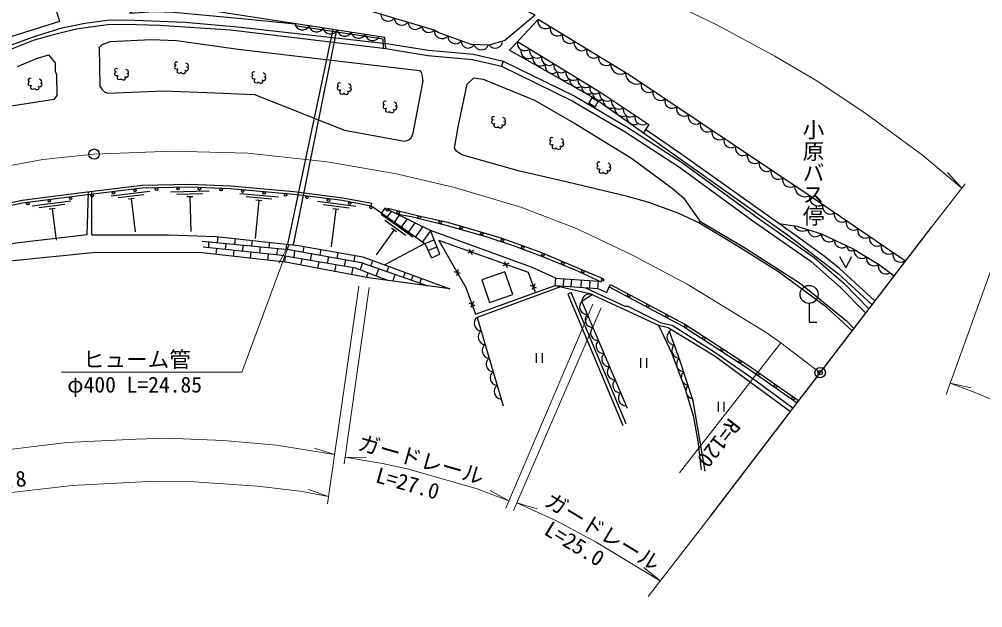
# Model space of a CAD drawing. Units: millimetres at full size, sheet at 1:1000; details may follow other scales. Extents: x 40000 to 680000, y 20000 to 380000.
# Drawn here: x 252257 to 363919, y 263982 to 332195 of the extents above; entities that cross this region are included whole.
import ezdxf
from ezdxf.enums import TextEntityAlignment as Align

# ---------------------------------------------------------------- set-up
doc = ezdxf.new("R2010")
doc.units = ezdxf.units.MM
doc.header["$LTSCALE"] = 1000
doc.header["$PDMODE"] = 32
doc.header["$PDSIZE"] = 500
doc.linetypes.add('CHAIN', pattern=[18.5, 12, -1.5, 3.5, -1.5])
for name, color, linetype, lineweight in [('M-BGD', 7, 'Continuous', 25), ('M-BMK', 2, 'CHAIN', 13), ('M-BMK-OTRS', 5, 'Continuous', 25), ('M-BMK-SRVR', 3, 'Continuous', 25), ('M-STR-HTXT', 7, 'Continuous', 13)]:
    doc.layers.add(name, color=color, linetype=linetype, lineweight=lineweight)
doc.layers.add('M-BMK-HTXT', color=7, linetype='Continuous')
doc.layers.add('M-OTRS', color=6, linetype='Continuous')
doc.styles.add('@ＭＳ ゴシック', font='')
doc.styles.add('ＭＳ ゴシック', font='')
doc.styles.get('@ＭＳ ゴシック').set_extended_font_data('@MS Gothic')
doc.styles.get('ＭＳ ゴシック').set_extended_font_data('MS Gothic')

msp = doc.modelspace()

# ---------------------------------------------------------------- linework, layer by layer
at = {"layer": 'M-BGD'}
for p, q in [((283389, 306120), (288644, 331003)), ((289035, 330943), (284000, 306052)), ((308356, 327348), (308152, 326771)), ((260648, 307218), (260648, 312198)), ((267391, 312234), (262925, 311688)), ((266683, 311845), (263705, 311481)), ((274266, 312273), (269768, 312144)), ((273525, 311952), (270526, 311866)), ((272384, 311619), (271684, 311599)), ((272034, 311609), (272150, 307575)), ((282307, 311573), (277825, 311978)), ((281533, 311341), (278545, 311611)), ((258228, 311109), (253763, 310547)), ((257521, 310718), (254545, 310343)), ((265578, 311408), (264883, 311323)), ((265231, 311366), (265696, 307557)), ((280012, 311178), (279614, 306770)), ((280360, 311146), (279663, 311209)), ((291272, 310487), (286808, 311060)), ((290489, 310285), (287514, 310667)), ((293042, 310536), (293099, 310830)), ((293245, 310466), (293042, 310536)), ((256418, 310276), (255723, 310189)), ((256071, 310233), (256529, 306591)), ((288964, 310178), (288404, 305822)), ((289311, 310134), (288616, 310223)), ((297861, 306954), (294188, 309554)), ((294616, 310282), (294245, 309758)), ((295361, 309919), (294913, 309286)), ((296272, 309476), (295729, 308708)), ((297076, 307143), (294627, 308876)), ((297183, 309032), (296545, 308131)), ((298094, 308589), (297362, 307553)), ((331129, 308802), (330999, 308585)), ((295678, 307764), (293632, 304873)), ((295964, 307562), (295392, 307967)), ((299005, 308145), (298178, 306976)), ((299907, 307689), (298994, 306398)), ((274221, 305713), (274245, 306399)), ((275240, 306303), (275317, 307007)), ((276158, 305505), (276235, 306206)), ((277231, 306110), (277305, 306789)), ((278147, 305292), (278226, 306013)), ((279221, 305917), (279293, 306570)), ((281212, 305724), (281281, 306351)), ((283201, 305515), (283269, 306133)), ((299264, 306207), (294609, 303724)), ((299264, 306207), (300326, 306626)), ((275089, 304932), (275164, 305612)), ((277076, 304707), (277152, 305399)), ((279064, 304483), (279141, 305186)), ((280135, 305079), (280217, 305820)), ((281051, 304259), (281129, 304973)), ((282124, 304866), (282207, 305627)), ((284099, 304550), (284190, 305378)), ((285175, 305203), (285292, 305864)), ((286017, 304228), (286159, 305028)), ((287144, 304852), (287261, 305514)), ((289113, 304502), (289231, 305164)), ((299624, 305408), (300647, 305812)), ((304922, 305392), (304230, 305065)), ((304412, 305574), (304739, 304882)), ((283038, 304034), (283113, 304715)), ((284906, 303691), (285031, 304394)), ((286872, 303325), (287004, 304063)), ((287990, 303898), (288128, 304677)), ((288839, 302959), (288976, 303733)), ((289963, 303568), (290097, 304327)), ((291082, 304152), (291200, 304814)), ((291764, 303148), (292059, 303947)), ((293002, 303615), (293230, 304232)), ((308990, 303935), (308299, 303608)), ((308481, 304117), (308808, 303426)), ((290805, 302592), (290949, 303402)), ((292508, 302275), (292699, 302793)), ((293634, 302438), (293946, 303284)), ((294889, 302952), (295106, 303540)), ((295548, 301849), (295832, 302620)), ((296776, 302289), (296982, 302849)), ((303403, 302729), (302664, 302926)), ((303132, 303197), (302935, 302458)), ((294534, 301988), (294569, 302083)), ((297719, 301957), (297920, 302503)), ((298663, 301626), (298859, 302157)), ((312024, 301526), (311698, 300834)), ((314361, 301335), (314424, 302194)), ((314424, 302194), (319370, 301836)), ((315325, 301266), (315387, 302125)), ((316218, 301201), (316280, 302060)), ((317372, 301117), (317435, 301976)), ((318367, 301045), (318429, 301904)), ((319308, 300977), (319370, 301836)), ((312207, 301017), (311515, 301343)), ((312097, 300522), (314361, 301335)), ((314361, 301335), (319308, 300977)), ((320627, 301196), (320769, 301461)), ((305088, 298960), (304396, 299286)), ((304905, 299469), (304579, 298777)), ((343798, 299250), (343798, 297076)), ((343798, 297076), (344687, 297076)), ((312178, 293504), (312178, 292386)), ((312845, 293504), (312845, 292386)), ((324267, 292920), (324267, 291802)), ((324934, 292920), (324934, 291802)), ((333264, 287848), (333264, 286730)), ((333930, 287848), (333930, 286730))]:
    msp.add_line(p, q, dxfattribs=at)
for points in [[(245393, 326457), (243772, 332169), (243966, 333468), (245988, 335170), (256247, 338433), (268215, 341374), (276499, 342973), (281558, 343226), (288108, 342748), (294598, 341690), (299015, 340018), (303031, 338060), (312031, 332671), (308521, 329751), (306711, 329183), (304618, 329258), (300800, 330651), (300337, 330934), (292572, 333269), (292093, 334479)], [(294725, 328799), (294642, 330088), (274521, 333157), (272047, 333258), (270801, 334209), (268011, 334153), (265028, 332894), (267842, 333104), (270139, 333034), (278062, 332289), (284221, 331678)], [(251028, 329097), (254214, 330293), (257235, 331184), (259863, 331758), (262744, 332133), (265655, 332108), (271469, 331866), (277534, 331327), (294811, 329400), (299685, 328601), (304898, 328135), (308356, 327348), (316631, 323285), (322795, 319662), (329130, 315539), (337639, 309334), (344398, 304589), (347824, 301595), (350734, 298629)], [(354953, 304146), (344029, 311620), (322983, 325700), (312379, 332159), (309086, 328622)], [(251208, 328696), (253921, 329755), (256057, 330378), (258865, 331089), (262469, 331576), (264528, 331629), (268501, 331505), (276734, 330975), (294725, 328799), (299609, 327998), (304803, 327534), (308152, 326771), (316343, 322750), (322475, 319145), (328785, 315038), (337286, 308840), (344023, 304110), (347407, 301153), (350361, 298141)], [(294484, 328783), (294414, 329879), (284190, 331438)], [(310000, 329604), (319540, 323783), (325220, 319978), (324593, 319045)], [(309086, 328622), (319039, 322984), (341279, 307211), (347191, 302705), (351095, 299100)], [(252059, 326731), (254248, 327637), (255651, 328080), (256407, 327155), (256399, 326194), (256589, 325800), (256592, 323347), (256275, 322892), (254327, 322599), (249492, 321866)], [(270608, 327201), (270480, 327247), (270368, 327202), (270261, 327068), (270281, 326938), (270364, 326879), (270424, 326868), (270318, 326807), (270254, 326618), (270286, 326481), (270467, 326412), (270614, 326431), (270538, 326234), (270535, 326068), (270658, 325992), (270840, 325953), (270966, 326009), (270998, 326071), (271051, 325988), (271283, 325885), (271456, 325953), (271555, 326113), (271513, 326225), (271443, 326277), (271636, 326229), (271828, 326341), (271881, 326540), (271809, 326617), (271681, 326649), (271839, 326693), (271861, 326782), (271819, 326952), (271737, 327042), (271565, 327120)], [(263658, 326451), (263530, 326497), (263418, 326451), (263311, 326318), (263331, 326188), (263414, 326129), (263474, 326117), (263368, 326057), (263304, 325867), (263336, 325731), (263517, 325661), (263665, 325680), (263588, 325484), (263585, 325317), (263709, 325241), (263890, 325203), (264016, 325259), (264048, 325321), (264101, 325238), (264333, 325135), (264506, 325203), (264605, 325363), (264563, 325474), (264493, 325527), (264686, 325479), (264878, 325591), (264931, 325790), (264859, 325867), (264731, 325899), (264889, 325943), (264911, 326032), (264869, 326202), (264787, 326292), (264615, 326369)], [(279561, 326072), (279433, 326118), (279321, 326073), (279214, 325939), (279234, 325809), (279317, 325750), (279377, 325739), (279271, 325678), (279207, 325489), (279239, 325352), (279420, 325283), (279567, 325302), (279491, 325105), (279488, 324939), (279611, 324863), (279793, 324825), (279919, 324881), (279951, 324942), (280004, 324859), (280236, 324757), (280409, 324825), (280508, 324985), (280466, 325096), (280396, 325148), (280589, 325100), (280781, 325213), (280834, 325412), (280762, 325489), (280634, 325520), (280792, 325565), (280814, 325653), (280772, 325823), (280690, 325913), (280518, 325991)], [(253625, 325326), (253497, 325371), (253385, 325326), (253279, 325192), (253299, 325062), (253382, 325003), (253442, 324992), (253336, 324931), (253272, 324742), (253304, 324605), (253485, 324536), (253632, 324555), (253555, 324358), (253552, 324192), (253676, 324116), (253858, 324078), (253983, 324134), (254016, 324195), (254069, 324113), (254301, 324010), (254474, 324078), (254573, 324238), (254531, 324349), (254461, 324401), (254654, 324353), (254845, 324466), (254898, 324665), (254827, 324742), (254699, 324773), (254856, 324818), (254878, 324906), (254837, 325077), (254755, 325167), (254583, 325244)], [(302701, 317240), (303133, 319726), (304178, 324686), (304953, 325390), (306006, 325253), (311971, 322826), (316728, 320082), (323201, 316100), (327929, 312606), (329239, 311493), (331129, 308802), (336437, 305679), (342784, 301565), (348135, 297250), (348992, 296350)], [(289471, 324780), (289343, 324826), (289231, 324780), (289125, 324647), (289145, 324517), (289227, 324458), (289287, 324446), (289182, 324386), (289117, 324196), (289149, 324060), (289331, 323990), (289478, 324009), (289401, 323813), (289398, 323646), (289522, 323570), (289704, 323532), (289829, 323588), (289862, 323649), (289914, 323567), (290146, 323464), (290320, 323532), (290419, 323692), (290377, 323803), (290306, 323856), (290500, 323808), (290691, 323920), (290744, 324119), (290673, 324196), (290545, 324228), (290702, 324272), (290724, 324361), (290683, 324531), (290601, 324621), (290429, 324698)], [(294767, 322655), (294639, 322701), (294527, 322656), (294421, 322522), (294441, 322392), (294524, 322333), (294583, 322322), (294478, 322261), (294413, 322072), (294446, 321935), (294627, 321866), (294774, 321885), (294697, 321688), (294694, 321522), (294818, 321446), (295000, 321408), (295125, 321463), (295158, 321525), (295211, 321442), (295443, 321339), (295616, 321408), (295715, 321567), (295673, 321679), (295603, 321731), (295796, 321683), (295987, 321795), (296040, 321994), (295969, 322071), (295841, 322103), (295998, 322148), (296020, 322236), (295979, 322406), (295897, 322496), (295725, 322574)], [(307345, 320882), (307217, 320928), (307105, 320882), (306999, 320749), (307019, 320619), (307102, 320560), (307161, 320548), (307056, 320488), (306991, 320298), (307023, 320162), (307205, 320092), (307352, 320111), (307275, 319915), (307272, 319748), (307396, 319672), (307578, 319634), (307703, 319690), (307736, 319751), (307788, 319669), (308020, 319566), (308194, 319634), (308293, 319794), (308251, 319905), (308180, 319958), (308374, 319909), (308565, 320022), (308618, 320221), (308547, 320298), (308419, 320330), (308576, 320374), (308598, 320463), (308557, 320633), (308475, 320723), (308303, 320800)], [(351430, 299539), (347305, 303291), (345531, 304753), (342288, 307095), (329187, 316418), (324845, 319421)], [(314084, 318433), (313956, 318478), (313844, 318433), (313738, 318300), (313758, 318169), (313841, 318111), (313900, 318099), (313795, 318038), (313730, 317849), (313762, 317712), (313944, 317643), (314091, 317662), (314014, 317466), (314011, 317299), (314135, 317223), (314317, 317185), (314442, 317241), (314475, 317302), (314527, 317220), (314759, 317117), (314933, 317185), (315032, 317345), (314990, 317456), (314919, 317508), (315113, 317460), (315304, 317573), (315357, 317772), (315286, 317849), (315158, 317881), (315315, 317925), (315337, 318014), (315296, 318184), (315214, 318274), (315042, 318351)], [(348791, 296088), (345860, 298776), (340255, 302918), (335890, 305660), (330999, 308585), (328618, 309716), (325108, 310984), (322596, 311692), (314979, 313513), (310213, 314569), (303553, 316482), (302963, 316880), (302701, 317240)], [(319544, 315610), (319416, 315656), (319304, 315610), (319198, 315477), (319217, 315347), (319300, 315288), (319360, 315276), (319254, 315216), (319190, 315026), (319222, 314890), (319403, 314820), (319551, 314839), (319474, 314643), (319471, 314476), (319595, 314400), (319777, 314362), (319902, 314418), (319935, 314479), (319987, 314397), (320219, 314294), (320393, 314362), (320491, 314522), (320450, 314633), (320379, 314686), (320572, 314637), (320764, 314750), (320817, 314949), (320745, 315026), (320618, 315058), (320775, 315102), (320797, 315191), (320756, 315361), (320674, 315451), (320501, 315528)], [(293099, 310830), (289752, 311470), (284096, 312196), (276772, 312858), (271980, 313050), (266497, 312913), (259511, 312059), (252588, 311187), (240835, 308682), (229829, 305270), (220768, 301821), (212369, 297979), (202673, 293279), (188289, 286665), (168884, 277508), (170429, 274151)], [(293042, 310536), (289705, 311174), (284063, 311898), (276752, 312558), (271978, 312750), (266519, 312613), (259548, 311761), (252638, 310891), (240911, 308392), (229927, 304987), (220884, 301544), (212497, 297708), (202801, 293008), (188416, 286393), (169415, 277427)], [(154089, 267563), (156116, 265335), (161459, 270021), (191993, 284077), (215183, 295167), (221984, 297816), (229559, 300658), (234077, 302034), (240037, 303790), (245096, 305020), (251841, 306291), (260113, 307236), (260287, 312154)], [(293245, 310466), (299264, 306207), (300016, 304537), (300986, 304955)], [(300986, 304955), (299899, 307710), (294616, 310282)], [(319920, 302111), (312620, 305195), (308112, 306809), (304339, 307959), (302024, 308598), (298397, 309427), (294960, 310246)], [(319733, 301719), (316704, 303126), (312942, 304658), (309542, 305944), (306383, 306960), (301716, 308304), (297867, 309254), (295981, 309618)], [(340291, 308515), (342373, 308208), (345234, 307342), (348903, 305593), (351858, 303804), (353646, 302437)], [(260648, 307218), (269552, 307220), (275086, 307033), (284606, 305986), (292071, 304659), (302141, 300947), (292715, 302237), (283096, 304028), (273401, 305122), (261121, 305150), (250770, 304110), (244635, 302927), (230348, 298717), (215909, 293238), (200190, 285683), (161901, 267703), (156116, 265335)], [(314424, 302194), (311611, 303462), (299899, 307710)], [(273465, 306475), (283490, 305503), (291880, 304009), (299606, 301294)], [(294979, 301927), (291211, 303358), (282364, 304840), (273579, 305782)], [(347331, 304682), (348046, 303386), (348762, 304682)], [(314982, 301191), (305328, 297643), (308329, 287401)], [(314361, 301335), (318381, 300402), (326338, 296717), (327450, 296457), (332780, 293215), (341622, 286712)], [(322584, 285298), (316202, 300508), (315819, 300347), (322220, 285091)], [(317875, 301081), (322439, 298957), (322770, 298957), (326646, 296995), (327911, 296747), (332888, 293625), (337655, 290279), (341939, 287126)], [(319308, 300977), (320340, 300531), (320627, 301196)], [(320627, 301196), (329258, 296587), (336608, 291799), (342407, 287738)], [(320769, 301461), (329411, 296846), (336776, 292047), (342589, 287977)], [(322732, 287088), (317468, 299501), (318644, 300280)], [(326338, 296717), (327879, 293453), (329422, 289319), (330345, 286250), (330900, 283283), (331298, 279976)], [(331760, 279801), (330359, 287982), (328830, 292697), (327635, 295993), (327791, 296249)]]:
    msp.add_lwpolyline(points, dxfattribs=at)
for points in [[(246590, 333736), (256841, 336945), (257793, 333902), (256439, 333478), (256926, 331921), (247933, 329106)], [(262467, 323610), (268959, 323898), (273978, 323694), (279525, 323484), (289933, 319333), (296892, 318068), (297390, 318210), (297670, 318465), (297899, 318980), (299048, 325064), (298901, 325978), (298727, 326211), (297639, 326338), (277637, 328700), (270489, 329699), (267564, 329815), (262753, 329569), (261839, 329228), (261498, 328909), (261604, 324449), (261811, 324091), (262119, 323784)], [(318252, 322498), (319003, 322049), (319362, 322648), (318611, 323097)], [(300878, 306552), (304028, 301109), (305137, 298022), (312097, 300522), (311267, 302833)], [(306766, 299348), (309445, 300277), (308533, 302909), (305853, 301980)]]:
    msp.add_lwpolyline(points, close=True, dxfattribs=at)
for centre, radius in [((270655, 312567), 150), ((273153, 312553), 150), ((258218, 311443), 150), ((260699, 311751), 150), ((263181, 312054), 150), ((265662, 312357), 150), ((268155, 312504), 150), ((275651, 312452), 150), ((278145, 312282), 150), ((280634, 312057), 150), ((283124, 311832), 150), ((285608, 311549), 150), ((253258, 310818), 150), ((255738, 311130), 150), ((288087, 311230), 150), ((290558, 310858), 150), ((293014, 310388), 150), ((294925, 310100), 150), ((296178, 309801), 150), ((298610, 309224), 150), ((301047, 308667), 150), ((303468, 308044), 150), ((305866, 307337), 150), ((308254, 306599), 150), ((310608, 305756), 150), ((312953, 304891), 150), ((315256, 303919), 150), ((317559, 302946), 150), ((319873, 301968), 150), ((343798, 300300), 1050), ((322903, 300151), 150), ((325109, 298973), 150), ((327314, 297796), 150), ((329510, 296603), 150), ((331604, 295238), 150), ((333699, 293873), 150), ((335794, 292508), 150), ((337862, 291104), 150), ((339910, 289670), 150), ((341957, 288236), 150)]:
    msp.add_circle(centre, radius, dxfattribs=at)
for centre, radius, start, end in [((295020, 332845), 875, 183.26814, 323.26814), ((285079, 331849), 875, 191.32759, 331.32759), ((296595, 332372), 875, 183.26814, 323.26814), ((298170, 331898), 875, 183.26814, 323.26814), ((313237, 331987), 875, 168.65226, 308.65226), ((286704, 331602), 875, 191.32759, 331.32759), ((288330, 331354), 875, 191.32759, 331.32759), ((289956, 331106), 875, 191.32759, 331.32759), ((291581, 330858), 875, 191.32759, 331.32759), ((299713, 331517), 854, 189.55284, 316.98344), ((301261, 330877), 926, 176.46028, 316.34896), ((314641, 331132), 875, 168.65226, 308.65226), ((293207, 330610), 875, 191.32759, 331.32759), ((302806, 330238), 875, 179.95672, 319.95672), ((304274, 329648), 799, 178.11112, 329.73209), ((307406, 329715), 875, 217.41768, 357.41768), ((310858, 329431), 875, 168.61259, 308.61259), ((316045, 330276), 875, 168.65226, 308.65226), ((317450, 329421), 875, 168.65226, 308.65226), ((305797, 329515), 875, 197.95676, 337.95676), ((311260, 328511), 875, 168.61259, 308.61259), ((312261, 328575), 875, 168.61259, 308.61259), ((318854, 328565), 875, 168.65226, 308.65226), ((312663, 327655), 875, 168.61259, 308.61259), ((313665, 327718), 875, 168.61259, 308.61259), ((320259, 327710), 875, 168.65226, 308.65226), ((314067, 326798), 875, 168.61259, 308.61259), ((315069, 326862), 875, 168.61259, 308.61259), ((315522, 326025), 913, 174.35461, 302.87057), ((316473, 326005), 875, 168.61259, 308.61259), ((321953, 326981), 1148, 177.73592, 299.5686), ((316979, 325255), 962, 179.83391, 297.39127), ((317877, 325149), 875, 168.61259, 308.61259), ((323838, 326001), 1319, 180.81518, 292.82769), ((318285, 324402), 864, 180.0309, 297.41123), ((319027, 324199), 660, 156.21915, 321.00604), ((325200, 324577), 875, 166.21668, 306.21668), ((326567, 323662), 875, 166.21668, 306.21668), ((319597, 323712), 917, 184.8102, 289.48114), ((320390, 323574), 875, 166.17986, 306.17986), ((320930, 322903), 1029, 183.13694, 289.22277), ((321756, 322659), 875, 166.17986, 306.17986), ((327934, 322748), 875, 166.21668, 306.21668), ((322240, 321904), 972, 178.36245, 293.99726), ((323123, 321743), 875, 166.17986, 306.17986), ((329300, 321833), 875, 166.21668, 306.21668), ((323558, 320916), 928, 173.7978, 298.56191), ((324489, 320828), 875, 166.17986, 306.17986), ((330667, 320919), 875, 166.21668, 306.21668), ((332034, 320005), 875, 166.21668, 306.21668), ((333401, 319090), 875, 166.21668, 306.21668), ((334768, 318176), 875, 166.21668, 306.21668), ((336135, 317261), 875, 166.21668, 306.21668), ((337501, 316347), 875, 166.21668, 306.21668), ((338868, 315432), 875, 166.21668, 306.21668), ((340235, 314518), 875, 166.21668, 306.21668), ((341602, 313604), 875, 166.21668, 306.21668), ((343323, 312827), 1206, 176.62417, 295.8092), ((344874, 311593), 1037, 171.81406, 299.57221), ((346233, 310474), 875, 165.62387, 305.62387), ((347591, 309546), 875, 165.62387, 305.62387), ((343047, 308785), 1145, 207.36126, 302.39876), ((348948, 308617), 875, 165.62387, 305.62387), ((344534, 307867), 875, 183.15107, 323.15107), ((346105, 307258), 875, 174.51494, 314.51494), ((350305, 307689), 875, 165.62387, 305.62387), ((347590, 306551), 875, 174.51494, 314.51494), ((351663, 306760), 875, 165.62387, 305.62387), ((353020, 305832), 875, 165.62387, 305.62387), ((348681, 305832), 487, 168.75892, 318.26584), ((349903, 305338), 875, 168.81523, 308.81523), ((354377, 304903), 875, 165.62387, 305.62387), ((351310, 304486), 875, 168.81523, 308.81523), ((352693, 303543), 875, 162.59664, 302.59664), ((318064, 298861), 875, 132.98332, 272.98332), ((318306, 299512), 839, 66.25339, 180.77872), ((305846, 296938), 875, 126.3326, 266.3326), ((318706, 297347), 875, 132.98332, 272.98332), ((306309, 295360), 875, 126.3326, 266.3326), ((319348, 295833), 875, 132.98332, 272.98332), ((328197, 295322), 875, 129.92158, 269.92158), ((319991, 294319), 875, 132.98332, 272.98332), ((306771, 293782), 875, 126.3326, 266.3326), ((328757, 293776), 875, 129.92158, 269.92158), ((307234, 292204), 875, 126.3326, 266.3326), ((320633, 292805), 875, 132.98332, 272.98332), ((329295, 292212), 875, 128.05119, 268.05119), ((321275, 291291), 875, 132.98332, 272.98332), ((307696, 290626), 875, 126.3326, 266.3326), ((321917, 289777), 875, 132.98332, 272.98332), ((329884, 290674), 907, 132.9947, 263.10768), ((308159, 289048), 875, 126.3326, 266.3326), ((330456, 289131), 937, 136.66094, 259.44144), ((322559, 288263), 875, 132.98332, 272.98332)]:
    msp.add_arc(centre, radius, start, end, dxfattribs=at)
at = {"layer": 'M-BMK'}
msp.add_lwpolyline([(246731, 314393), (255001, 315928), (260929, 316561), (269922, 316909), (278747, 316676), (287924, 315665), (295992, 314292), (302696, 312701), (310396, 310407), (316827, 307928), (323418, 304810), (329654, 301490), (338706, 295954), (340520, 294681), (345061, 291209)], dxfattribs=at)
at = {"layer": 'M-BMK-OTRS'}
msp.add_line((332355, 274592), (357979, 308103), dxfattribs=at)
at = {"layer": 'M-BMK-SRVR'}
for centre in [(260929, 316561), (345078, 291231)]:
    msp.add_circle(centre, 600, dxfattribs=at)
at = {"layer": 'M-OTRS'}
msp.add_point((345078, 291231), dxfattribs=at)
at = {"layer": 'M-STR-HTXT'}
for p, q in [((361495, 312621), (359851, 314445)), ((357979, 308103), (361893, 313133)), ((283518, 306105), (282357, 303942)), ((365832, 305752), (359684, 288701)), ((291592, 301251), (287987, 276041)), ((292826, 301120), (289916, 280656)), ((318719, 299163), (308629, 275542)), ((319704, 298760), (309527, 275253)), ((340520, 294681), (328786, 279616)), ((360152, 289997), (362550, 289475)), ((288801, 281736), (286457, 282464)), ((290030, 281453), (292483, 281370)), ((288109, 276891), (285783, 277677)), ((308984, 276373), (306838, 277565)), ((309908, 276134), (312264, 275442)), ((332355, 274592), (325150, 265297)), ((326533, 267082), (324630, 268632))]:
    msp.add_line(p, q, dxfattribs=at)
for points in [[(361495, 312621), (356921, 316456), (350397, 321241), (344684, 325058), (339826, 327923), (333092, 331559), (327629, 334175), (320927, 336987), (313470, 339658), (306864, 341682), (301206, 343120), (293762, 344577), (286667, 345646), (279772, 346379), (272340, 346732), (260320, 346499), (254390, 345986), (246917, 345038)], [(257151, 291298), (278067, 291298), (283518, 306105)], [(360152, 289997), (362943, 288965), (367027, 287241), (371860, 285000), (376846, 282463), (382237, 279675), (386064, 277289)], [(179419, 254351), (207423, 266983), (214301, 270238), (221744, 273582), (227148, 276048), (230587, 277398), (234442, 278626), (239533, 280139), (245419, 281358), (251418, 282359), (257775, 283125), (265787, 283519), (269349, 283653), (275908, 283385), (282055, 282835), (288801, 281736)], [(290030, 281453), (294351, 280695), (297226, 280096), (305229, 277818), (308984, 276373)], [(181496, 249818), (197143, 256955), (214250, 264882), (227010, 270667), (229868, 272048), (233175, 273193), (240544, 275259), (245218, 276335), (250695, 277246), (258392, 278166), (267924, 278671), (272517, 278567), (279854, 278073), (284816, 277511), (288109, 276891)], [(309908, 276134), (314528, 274042), (319101, 271576), (326533, 267082)]]:
    msp.add_lwpolyline(points, dxfattribs=at)

# ---------------------------------------------------------------- texts
at = {"layer": 'M-BMK-HTXT', "style": '@ＭＳ ゴシック'}
msp.add_text('小原バス停', height=1833, rotation=270, dxfattribs=at).set_placement((344276, 314420), align=Align.MIDDLE_CENTER)
at = {"layer": 'M-STR-HTXT', "style": 'ＭＳ ゴシック'}
for s, p in [('ヒューム管', (259640, 291298)), ('φ400 L=24.85', (257819, 288376))]:
    msp.add_text(s, height=1833, dxfattribs=at).set_placement(p, align=Align.BOTTOM_LEFT)
for s, rotation, p in [('R=120', 232.086, (334090, 286426)), ('ガードレール', 344.111, (291223, 281805)), ('L=134.8', 6.815, (244563, 276513)), ('L=27.0', 344.111, (293283, 278020)), ('ガードレール', 328.84, (312712, 275439)), ('L=25.0', 328.84, (312664, 272086))]:
    msp.add_text(s, height=1833, rotation=rotation, dxfattribs=at).set_placement(p, align=Align.BOTTOM_LEFT)

doc.saveas('drawing.dxf')
